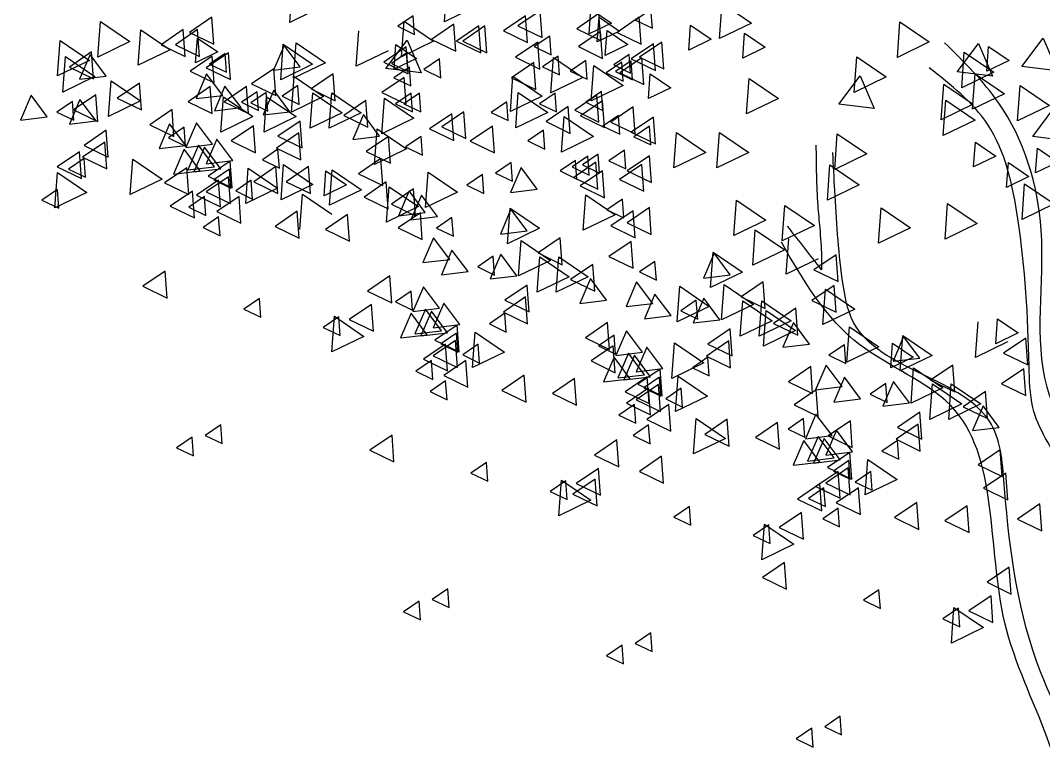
# Model space of a CAD drawing. Header units: millimetres. Extents: x 87938 to 265635, y 330093 to 434310.
# Drawn here: x 208396 to 211266, y 400804 to 402845 of the extents above; entities that cross this region are included whole.
import ezdxf

# ---------------------------------------------------------------- set-up
doc = ezdxf.new("R2010")
doc.units = ezdxf.units.MM

# ---------------------------------------------------------------- blocks, each defined once
blk = doc.blocks.new('A$C7FA71D6E')
for p, q in [((1189.5, 5036.3), (1196.9, 5135.7)), ((755.6, 5034.2), (760.7, 5103.8)), ((1961.4, 4989.1), (1968.7, 5088.5)), ((1968.7, 5088.5), (2051.1, 5032.4)), ((818.4, 5064.6), (755.6, 5034.2)), ((1279.3, 5079.7), (1189.5, 5036.3)), ((1595.4, 5002.1), (1600.5, 5071.7)), ((1600.5, 5071.7), (1658.2, 5032.4)), ((217.1, 4937), (224.4, 5036.4)), ((224.4, 5036.4), (306.8, 4980.4)), ((1068.7, 4938.1), (1076, 5037.5)), ((1076, 5037.5), (1158.4, 4981.5)), ((1658.2, 5032.4), (1595.4, 5002.1)), ((1618.1, 4979.4), (1623.2, 5049)), ((1623.2, 5049), (1680.9, 5009.8)), ((1875, 4956.8), (1880.1, 5026.3)), ((1880.1, 5026.3), (1937.8, 4987.1)), ((2051.1, 5032.4), (1961.4, 4989.1)), ((2460, 4936.2), (2467.3, 5035.6)), ((2467.3, 5035.6), (2549.7, 4979.6)), ((330.4, 4914.3), (337.8, 5013.7)), ((337.8, 5013.7), (420.2, 4957.7)), ((941.5, 4911.4), (948.8, 5010.8)), ((1680.9, 5009.8), (1618.1, 4979.4)), ((1640.7, 4941.7), (1645.9, 5011.2)), ((1645.9, 5011.2), (1703.5, 4972)), ((2026.1, 4934.1), (2031.2, 5003.7)), ((2031.2, 5003.7), (2088.9, 4964.5)), ((103.8, 4884.1), (111.1, 4983.5)), ((111.1, 4983.5), (193.5, 4927.5)), ((306.8, 4980.4), (217.1, 4937)), ((491.2, 4920.9), (496.3, 4990.5)), ((496.3, 4990.5), (554, 4951.3)), ((730, 4873.6), (737.3, 4973)), ((737.3, 4973), (819.7, 4917)), ((766.4, 4877.7), (773.8, 4977.1)), ((773.8, 4977.1), (856.2, 4921.1)), ((1025.3, 4904.8), (1085, 4984.6)), ((1048.4, 4903.1), (1053.5, 4972.7)), ((1053.5, 4972.7), (1111.2, 4933.5)), ((1158.4, 4981.5), (1068.7, 4938.1)), ((1085, 4984.6), (1124.2, 4893)), ((1703.5, 4972), (1640.7, 4941.7)), ((1937.8, 4987.1), (1875, 4956.8)), ((2549.7, 4979.6), (2460, 4936.2)), ((2628.2, 4895.3), (2687.9, 4975.1)), ((2687.9, 4975.1), (2727.1, 4883.5)), ((2710.7, 4897.5), (2715.8, 4967.1)), ((2715.8, 4967.1), (2773.5, 4927.8)), ((2809.5, 4910.4), (2869.2, 4990.2)), ((2869.2, 4990.2), (2908.4, 4898.6)), ((118.9, 4838.8), (126.2, 4938.2)), ((126.2, 4938.2), (208.6, 4882.2)), ((420.2, 4957.7), (330.4, 4914.3)), ((554, 4951.3), (491.2, 4920.9)), ((1031.3, 4954.8), (941.5, 4911.4)), ((2088.9, 4964.5), (2026.1, 4934.1)), ((2339.1, 4838), (2346.4, 4937.4)), ((2346.4, 4937.4), (2428.9, 4881.4)), ((2640.5, 4851.2), (2647.8, 4950.6)), ((2647.8, 4950.6), (2730.2, 4894.6)), ((193.5, 4927.5), (103.8, 4884.1)), ((819.7, 4917), (730, 4873.6)), ((856.2, 4921.1), (766.4, 4877.7)), ((1111.2, 4933.5), (1048.4, 4903.1)), ((1487.6, 4836.9), (1494.9, 4936.3)), ((1494.9, 4936.3), (1577.3, 4880.2)), ((1600.9, 4814.2), (1608.2, 4913.6)), ((1608.2, 4913.6), (1690.6, 4857.6)), ((2773.5, 4927.8), (2710.7, 4897.5)), ((2908.4, 4898.6), (2809.5, 4910.4)), ((208.6, 4882.2), (118.9, 4838.8)), ((760.2, 4783), (767.5, 4882.4)), ((767.5, 4882.4), (849.9, 4826.4)), ((1124.2, 4893), (1025.3, 4904.8)), ((1374.3, 4784), (1381.6, 4883.4)), ((1381.6, 4883.4), (1464, 4827.4)), ((1577.3, 4880.2), (1487.6, 4836.9)), ((1761.6, 4820.8), (1766.7, 4890.4)), ((1766.7, 4890.4), (1824.4, 4851.2)), ((2295.7, 4804.7), (2355.4, 4884.5)), ((2428.9, 4881.4), (2339.1, 4838)), ((2355.4, 4884.5), (2394.7, 4792.9)), ((2727.1, 4883.5), (2628.2, 4895.3)), ((2730.2, 4894.6), (2640.5, 4851.2)), ((2670.7, 4790.8), (2678, 4890.2)), ((2678, 4890.2), (2760.5, 4834.1)), ((247.3, 4770.8), (254.6, 4870.2)), ((254.6, 4870.2), (337.1, 4814.2)), ((1690.6, 4857.6), (1600.9, 4814.2)), ((1824.4, 4851.2), (1761.6, 4820.8)), ((2036.9, 4777.6), (2044.2, 4877)), ((2044.2, 4877), (2126.6, 4821)), ((2583.1, 4761.3), (2590.4, 4860.7)), ((2590.4, 4860.7), (2672.8, 4804.7)), ((2797.3, 4758.4), (2804.6, 4857.8)), ((2804.6, 4857.8), (2887.1, 4801.7)), ((562.5, 4726.6), (569.8, 4826)), ((569.8, 4826), (652.2, 4770)), ((683.3, 4726.6), (690.6, 4826)), ((690.6, 4826), (773.1, 4770)), ((849.9, 4826.4), (760.2, 4783)), ((813.1, 4737.7), (820.4, 4837.1)), ((820.4, 4837.1), (902.8, 4781)), ((866, 4737.7), (873.3, 4837.1)), ((873.3, 4837.1), (955.7, 4781)), ((1464, 4827.4), (1374.3, 4784)), ((1389.4, 4738.7), (1396.7, 4838.1)), ((1396.7, 4838.1), (1479.1, 4782.1)), ((2760.5, 4834.1), (2670.7, 4790.8)), ((337.1, 4814.2), (247.3, 4770.8)), ((1013.8, 4722.2), (1021.1, 4821.6)), ((1021.1, 4821.6), (1103.6, 4765.6)), ((2126.6, 4821), (2036.9, 4777.6)), ((2394.7, 4792.9), (2295.7, 4804.7)), ((2672.8, 4804.7), (2583.1, 4761.3)), ((2588.5, 4717.2), (2595.8, 4816.5)), ((2595.8, 4816.5), (2678.2, 4760.5)), ((2887.1, 4801.7), (2797.3, 4758.4)), ((2839.7, 4714.1), (2899.4, 4793.8)), ((652.2, 4770), (562.5, 4726.6)), ((773.1, 4770), (683.3, 4726.6)), ((902.8, 4781), (813.1, 4737.7)), ((955.7, 4781), (866, 4737.7)), ((1103.6, 4765.6), (1013.8, 4722.2)), ((1479.1, 4782.1), (1389.4, 4738.7)), ((1517.8, 4670.7), (1525.1, 4770.1)), ((1525.1, 4770.1), (1607.5, 4714.1)), ((2678.2, 4760.5), (2588.5, 4717.2)), ((993.1, 4636), (1000.4, 4735.4)), ((1000.4, 4735.4), (1082.8, 4679.4)), ((1607.5, 4714.1), (1517.8, 4670.7)), ((1832.9, 4626.5), (1840.2, 4725.9)), ((1840.2, 4725.9), (1922.7, 4669.9)), ((1953.8, 4626.5), (1961.1, 4725.9)), ((1961.1, 4725.9), (2043.5, 4669.9)), ((2284.3, 4622.1), (2291.6, 4721.5)), ((2291.6, 4721.5), (2374, 4665.4)), ((2938.7, 4702.2), (2839.7, 4714.1)), ((1082.8, 4679.4), (993.1, 4636)), ((2673.8, 4629), (2678.9, 4698.6)), ((2678.9, 4698.6), (2736.6, 4659.3)), ((2847.7, 4612.4), (2852.8, 4682)), ((2852.8, 4682), (2910.5, 4642.8)), ((307.8, 4551.8), (315.1, 4651.2)), ((315.1, 4651.2), (397.5, 4595.1)), ((1922.7, 4669.9), (1832.9, 4626.5)), ((2043.5, 4669.9), (1953.8, 4626.5)), ((2374, 4665.4), (2284.3, 4622.1)), ((2736.6, 4659.3), (2673.8, 4629)), ((631.8, 4526.2), (639.1, 4625.6)), ((639.1, 4625.6), (721.5, 4569.6)), ((730.9, 4536.7), (738.2, 4636.1)), ((738.2, 4636.1), (820.6, 4580)), ((866.9, 4521.6), (874.2, 4621)), ((874.2, 4621), (956.6, 4564.9)), ((2263.6, 4535.9), (2270.9, 4635.3)), ((2270.9, 4635.3), (2353.3, 4579.3)), ((2766.5, 4571.6), (2771.6, 4641.1)), ((2771.6, 4641.1), (2829.3, 4601.9)), ((2910.5, 4642.8), (2847.7, 4612.4)), ((96.2, 4514), (103.5, 4613.4)), ((103.5, 4613.4), (186, 4557.4)), ((397.5, 4595.1), (307.8, 4551.8)), ((852, 4548.1), (857.1, 4617.7)), ((857.1, 4617.7), (914.8, 4578.5)), ((1136.7, 4515.1), (1144, 4614.5)), ((1144, 4614.5), (1226.4, 4558.5)), ((2829.3, 4601.9), (2766.5, 4571.6)), ((721.5, 4569.6), (631.8, 4526.2)), ((820.6, 4580), (730.9, 4536.7)), ((914.8, 4578.5), (852, 4548.1)), ((956.6, 4564.9), (866.9, 4521.6)), ((1026.7, 4474.3), (1034, 4573.7)), ((1034, 4573.7), (1116.4, 4517.7)), ((2353.3, 4579.3), (2263.6, 4535.9)), ((2809.8, 4481.9), (2817.1, 4581.3)), ((2817.1, 4581.3), (2899.5, 4525.2)), ((186, 4557.4), (96.2, 4514)), ((783.8, 4453.6), (791.1, 4553)), ((791.1, 4553), (873.5, 4497)), ((1226.4, 4558.5), (1136.7, 4515.1)), ((1578.2, 4451.7), (1585.6, 4551.1)), ((1585.6, 4551.1), (1668, 4495)), ((2001.3, 4436.6), (2008.7, 4536)), ((2008.7, 4536), (2091.1, 4479.9)), ((1116.4, 4517.7), (1026.7, 4474.3)), ((1366.7, 4413.9), (1374, 4513.3)), ((1374, 4513.3), (1456.4, 4457.3)), ((2137.3, 4421.5), (2144.6, 4520.8)), ((2144.6, 4520.8), (2227.1, 4464.8)), ((2407.1, 4415), (2414.4, 4514.4)), ((2414.4, 4514.4), (2496.9, 4458.4)), ((2593.8, 4426.9), (2601.1, 4526.3)), ((2601.1, 4526.3), (2683.6, 4470.3)), ((2899.5, 4525.2), (2809.8, 4481.9)), ((1668, 4495), (1578.2, 4451.7)), ((2091.1, 4479.9), (2001.3, 4436.6)), ((1456.4, 4457.3), (1366.7, 4413.9)), ((2054.2, 4353.5), (2061.5, 4452.9)), ((2061.5, 4452.9), (2144, 4396.8)), ((2227.1, 4464.8), (2137.3, 4421.5)), ((2496.9, 4458.4), (2407.1, 4415)), ((2683.6, 4470.3), (2593.8, 4426.9)), ((1396.9, 4323.3), (1404.2, 4422.7)), ((1404.2, 4422.7), (1486.6, 4366.6)), ((2147.8, 4328.4), (2155.1, 4427.8)), ((2144, 4396.8), (2054.2, 4353.5)), ((1486.6, 4366.6), (1396.9, 4323.3)), ((1449.8, 4277.9), (1457.1, 4377.3)), ((1457.1, 4377.3), (1539.5, 4321.3)), ((1502.7, 4277.9), (1510, 4377.3)), ((1510, 4377.3), (1592.4, 4321.3)), ((1936.2, 4290.6), (1943.5, 4390)), ((1943.5, 4390), (2025.9, 4334)), ((2237.5, 4371.8), (2147.8, 4328.4)), ((2025.9, 4334), (1936.2, 4290.6)), ((1539.5, 4321.3), (1449.8, 4277.9)), ((1592.4, 4321.3), (1502.7, 4277.9)), ((1842.7, 4194.9), (1850, 4294.3)), ((1850, 4294.3), (1932.4, 4238.2)), ((1966.4, 4200), (1973.7, 4299.4)), ((1973.7, 4299.4), (2056.2, 4243.4)), ((2250.7, 4187.3), (2258, 4286.7)), ((2258, 4286.7), (2340.4, 4230.7)), ((2019.3, 4154.7), (2026.6, 4254.1)), ((2026.6, 4254.1), (2109.1, 4198)), ((2072.2, 4154.7), (2079.5, 4254.1)), ((2079.5, 4254.1), (2161.9, 4198)), ((1932.4, 4238.2), (1842.7, 4194.9)), ((2056.2, 4243.4), (1966.4, 4200)), ((2084.5, 4126.9), (2091.8, 4226.3)), ((2091.8, 4226.3), (2174.2, 4170.3)), ((2340.4, 4230.7), (2250.7, 4187.3)), ((873.5, 4110.8), (880.8, 4210.2)), ((880.8, 4210.2), (963.3, 4154.1)), ((2109.1, 4198), (2019.3, 4154.7)), ((2161.9, 4198), (2072.2, 4154.7)), ((2679.6, 4095), (2686.9, 4194.3)), ((2736.3, 4133.5), (2741.4, 4203)), ((2741.4, 4203), (2799.1, 4163.8)), ((1268.5, 4066.5), (1275.8, 4165.9)), ((1275.8, 4165.9), (1358.2, 4109.8)), ((2174.2, 4170.3), (2084.5, 4126.9)), ((2318.7, 4081.6), (2326, 4181)), ((2326, 4181), (2408.4, 4124.9)), ((2799.1, 4163.8), (2736.3, 4133.5)), ((963.3, 4154.1), (873.5, 4110.8)), ((1827.6, 4036.2), (1834.9, 4135.6)), ((1834.9, 4135.6), (1917.3, 4079.6)), ((2441.6, 4065.5), (2446.7, 4135.1)), ((2446.7, 4135.1), (2504.4, 4095.9)), ((2468, 4057.2), (2475.4, 4156.6)), ((2475.4, 4156.6), (2557.8, 4100.6)), ((2769.3, 4138.3), (2679.6, 4095)), ((1358.2, 4109.8), (1268.5, 4066.5)), ((2408.4, 4124.9), (2318.7, 4081.6)), ((1917.3, 4079.6), (1827.6, 4036.2)), ((2504.4, 4095.9), (2441.6, 4065.5)), ((2557.8, 4100.6), (2468, 4057.2)), ((2498.3, 3966.5), (2505.6, 4065.9)), ((2505.6, 4065.9), (2588, 4009.9)), ((1838, 3943.2), (1845.3, 4042.6)), ((1845.3, 4042.6), (1927.7, 3986.6)), ((2551.2, 3921.2), (2558.5, 4020.6)), ((2558.5, 4020.6), (2640.9, 3964.6)), ((2604, 3921.2), (2611.3, 4020.6)), ((2611.3, 4020.6), (2693.8, 3964.6)), ((2588, 4009.9), (2498.3, 3966.5)), ((1927.7, 3986.6), (1838, 3943.2)), ((2640.9, 3964.6), (2551.2, 3921.2)), ((2693.8, 3964.6), (2604, 3921.2)), ((1888, 3824.8), (1895.3, 3924.2)), ((1895.3, 3924.2), (1977.7, 3868.1)), ((1977.7, 3868.1), (1888, 3824.8)), ((2369.8, 3709.7), (2377.1, 3809.1)), ((2377.1, 3809.1), (2459.6, 3753.1)), ((1510.3, 3651), (1517.6, 3750.4)), ((1517.6, 3750.4), (1600, 3694.4)), ((2459.6, 3753.1), (2369.8, 3709.7)), ((1600, 3694.4), (1510.3, 3651)), ((2079.8, 3527.8), (2087.1, 3627.2)), ((2087.1, 3627.2), (2169.5, 3571.1)), ((2169.5, 3571.1), (2079.8, 3527.8)), ((2611.6, 3294.3), (2618.9, 3393.7)), ((2618.9, 3393.7), (2701.3, 3337.7)), ((2701.3, 3337.7), (2611.6, 3294.3))]:
    blk.add_line(p, q)
for points in [[(1101.9, 5053.1), (1058.3, 5023.5), (1105.8, 5000.5)], [(1417.2, 5053.1), (1354.9, 5010.7), (1422.8, 4977.9)], [(1457.7, 5066.7), (1395.4, 5024.3), (1463.2, 4991.5)], [(1623, 5058.8), (1560.7, 5016.4), (1628.5, 4983.6)], [(1768.8, 5070.3), (1725.1, 5040.6), (1772.7, 5017.7)], [(536.9, 5048.5), (474.5, 5006.1), (542.4, 4973.3)], [(1215.4, 5029), (1153, 4986.6), (1220.9, 4953.8)], [(1285.8, 5024.5), (1223.4, 4982.1), (1291.3, 4949.3)], [(1302.9, 5024.5), (1240.6, 4982.1), (1308.5, 4949.3)], [(1736.1, 5048.7), (1673.7, 5006.4), (1741.6, 4973.5)], [(456.9, 5014.2), (394.5, 4971.8), (462.4, 4939)], [(496.9, 5014.2), (434.5, 4971.8), (502.4, 4939)], [(1484.9, 4996), (1441.2, 4966.3), (1488.7, 4943.3)], [(1627.4, 5008.7), (1565.1, 4966.4), (1633, 4933.5)], [(784.6, 4909.6), (739.4, 4969.9), (709.7, 4900.6)], [(1082.2, 4965.6), (1019.8, 4923.2), (1087.7, 4890.4)], [(1451.5, 4978.8), (1389.2, 4936.4), (1457.1, 4903.6)], [(1776.1, 4974.5), (1713.7, 4932.1), (1781.6, 4899.3)], [(1799.1, 4979.3), (1736.8, 4936.9), (1804.7, 4904.1)], [(199.7, 4951.4), (137.3, 4909), (205.2, 4876.2)], [(240.6, 4883.8), (195.5, 4944.1), (165.8, 4874.8)], [(538.2, 4939.8), (475.9, 4897.4), (543.8, 4864.6)], [(583.6, 4949), (521.2, 4906.7), (589.1, 4873.8)], [(573.8, 4947.1), (530.1, 4917.5), (577.7, 4894.5)], [(1084.2, 4949), (1040.5, 4919.3), (1088, 4896.3)], [(1508, 4939.8), (1464.4, 4910.1), (1511.9, 4887.1)], [(1707.8, 4944.5), (1664.2, 4914.9), (1711.7, 4891.9)], [(1091, 4909), (1047.3, 4879.3), (1094.8, 4856.3)], [(1091, 4909), (1047.3, 4879.3), (1094.8, 4856.3)], [(1175.6, 4931.8), (1132, 4902.1), (1179.5, 4879.2)], [(1440.1, 4921.7), (1377.8, 4879.3), (1445.6, 4846.5)], [(1585.9, 4927.5), (1542.2, 4897.8), (1589.7, 4874.8)], [(1687, 4922.5), (1643.4, 4892.8), (1690.9, 4869.9)], [(1712.9, 4926.1), (1669.3, 4896.4), (1716.8, 4873.5)], [(1743.5, 4935.3), (1681.2, 4892.9), (1749, 4860.1)], [(567.4, 4829.6), (522.2, 4889.9), (492.5, 4820.6)], [(711, 4904.2), (648.6, 4861.8), (716.5, 4829)], [(877.7, 4890), (815.3, 4847.6), (883.2, 4814.8)], [(1076.5, 4879.9), (1014.1, 4837.5), (1082, 4804.7)], [(333.7, 4864.2), (271.4, 4821.8), (339.3, 4789)], [(532.5, 4854.1), (470.2, 4811.7), (538, 4778.9)], [(618.8, 4795.3), (573.7, 4855.6), (544, 4786.3)], [(634.1, 4854.2), (571.7, 4811.8), (639.6, 4779)], [(778, 4857.2), (734.4, 4827.5), (781.9, 4804.5)], [(74.9, 4769.5), (29.7, 4829.9), (0, 4760.6)], [(211.1, 4831.4), (148.7, 4789), (216.6, 4756.2)], [(663.7, 4840), (620.1, 4810.4), (667.6, 4787.4)], [(689.7, 4838.1), (646, 4808.5), (693.6, 4785.5)], [(756, 4783.9), (710.8, 4844.2), (681.1, 4774.9)], [(1096.2, 4836), (1052.5, 4806.3), (1100.1, 4783.3)], [(1119.1, 4836), (1075.4, 4806.3), (1122.9, 4783.3)], [(1500.1, 4836), (1456.5, 4806.4), (1504, 4783.4)], [(1617.3, 4830.2), (1555, 4787.9), (1622.8, 4755)], [(1629.6, 4840.3), (1586, 4810.6), (1633.5, 4787.7)], [(1629.6, 4840.3), (1586, 4810.6), (1633.5, 4787.7)], [(145.7, 4812.3), (102.1, 4782.7), (149.6, 4759.7)], [(212, 4758.1), (166.9, 4818.4), (137.2, 4749.1)], [(969.2, 4815.7), (906.8, 4773.3), (974.7, 4740.5)], [(1364.2, 4811.8), (1320.6, 4782.1), (1368.1, 4759.2)], [(1536.7, 4798.4), (1474.4, 4756.1), (1542.3, 4723.2)], [(1633.2, 4814.5), (1570.8, 4772.1), (1638.7, 4739.3)], [(1718.9, 4797.3), (1656.5, 4754.9), (1724.4, 4722.1)], [(425.2, 4789.9), (362.8, 4747.5), (430.7, 4714.7)], [(1007.5, 4715.3), (962.3, 4775.6), (932.6, 4706.3)], [(1209.8, 4778), (1147.4, 4735.6), (1215.3, 4702.8)], [(1244.1, 4783.7), (1181.7, 4741.3), (1249.6, 4708.5)], [(1677.3, 4773.2), (1633.7, 4743.5), (1681.2, 4720.5)], [(1776.1, 4768.7), (1713.7, 4726.4), (1781.6, 4693.5)], [(463.6, 4689.5), (418.4, 4749.9), (388.7, 4680.6)], [(458.9, 4740.1), (415.2, 4710.4), (462.7, 4687.5)], [(538.8, 4692.4), (493.6, 4752.8), (463.9, 4683.5)], [(653.8, 4744.2), (591.5, 4701.8), (659.4, 4669)], [(784.6, 4757.7), (722.2, 4715.3), (790.1, 4682.5)], [(1324.1, 4743.7), (1261.8, 4701.3), (1329.7, 4668.5)], [(1764.4, 4743.2), (1720.7, 4713.6), (1768.2, 4690.6)], [(240.6, 4731.9), (178.3, 4689.5), (246.1, 4656.7)], [(596, 4646.7), (550.8, 4707.1), (521.1, 4637.8)], [(780.5, 4724.2), (718.2, 4681.9), (786.1, 4649.1)], [(1032.4, 4714.7), (970.1, 4672.3), (1038, 4639.5)], [(1124.2, 4714.7), (1080.5, 4685), (1128, 4662)], [(1467.1, 4731.8), (1423.5, 4702.1), (1471, 4679.2)], [(236.6, 4698.5), (174.2, 4656.1), (242.1, 4623.3)], [(504.5, 4618.1), (459.3, 4678.5), (429.6, 4609.2)], [(544.5, 4629.6), (499.3, 4689.9), (469.7, 4620.6)], [(561.7, 4623.8), (516.5, 4684.2), (486.8, 4614.9)], [(722.4, 4678.6), (678.8, 4648.9), (726.3, 4625.9)], [(165.4, 4671.4), (103, 4629), (170.9, 4596.2)], [(178.4, 4652.8), (134.8, 4623.1), (182.3, 4600.1)], [(1010.6, 4652.3), (948.3, 4609.9), (1016.2, 4577.1)], [(1591.6, 4658.9), (1547.9, 4629.2), (1595.5, 4606.2)], [(1620.2, 4664.6), (1576.5, 4634.9), (1624, 4612)], [(1694.5, 4676), (1650.8, 4646.4), (1698.4, 4623.4)], [(1764.6, 4660.2), (1702.3, 4617.8), (1770.2, 4585)], [(466.7, 4626.5), (404.3, 4584.1), (472.2, 4551.3)], [(588.5, 4645.3), (526.2, 4602.9), (594.1, 4570.1)], [(586.1, 4622.5), (542.4, 4592.8), (590, 4569.8)], [(716.7, 4629.9), (654.4, 4587.5), (722.2, 4554.7)], [(808.2, 4629.9), (745.8, 4587.5), (813.7, 4554.7)], [(1376.3, 4641.7), (1332.6, 4612), (1380.1, 4589.1)], [(1449.3, 4566.6), (1404.2, 4627), (1374.5, 4557.7)], [(1557.3, 4647.4), (1513.6, 4617.8), (1561.2, 4594.8)], [(1614.3, 4642.2), (1552, 4599.8), (1619.9, 4567)], [(1743.1, 4635.9), (1680.7, 4593.6), (1748.6, 4560.8)], [(583.7, 4601.7), (521.4, 4559.3), (589.3, 4526.5)], [(1296.2, 4607.4), (1252.6, 4577.7), (1300.1, 4554.8)], [(1632.8, 4617.9), (1570.4, 4575.6), (1638.3, 4542.8)], [(103.5, 4565.7), (59.9, 4536.1), (107.4, 4513.1)], [(555.9, 4592), (493.6, 4549.6), (561.5, 4516.8)], [(647.5, 4591.5), (603.8, 4561.9), (651.4, 4538.9)], [(1026.3, 4587.1), (964, 4544.7), (1031.8, 4511.9)], [(1102.9, 4567.4), (1040.5, 4525), (1108.4, 4492.2)], [(482.4, 4561.3), (420, 4518.9), (487.9, 4486.1)], [(516, 4545.8), (472.4, 4516.1), (519.9, 4493.2)], [(613.1, 4546.2), (550.7, 4503.9), (618.6, 4471.1)], [(1135.5, 4501.3), (1090.3, 4561.6), (1060.6, 4492.3)], [(1169.8, 4489.8), (1124.6, 4550.2), (1094.9, 4480.9)], [(1688.8, 4538.9), (1645.1, 4509.2), (1692.6, 4486.2)], [(1421.3, 4449.8), (1376.1, 4510.2), (1346.4, 4440.9)], [(1764.3, 4515.1), (1701.9, 4472.7), (1769.8, 4439.9)], [(556, 4488.7), (512.4, 4459), (559.9, 4436)], [(776.5, 4504.6), (714.1, 4462.3), (782, 4429.5)], [(917.7, 4495.7), (855.4, 4453.3), (923.2, 4420.5)], [(1121.8, 4500.5), (1059.5, 4458.2), (1127.3, 4425.3)], [(1210.5, 4487.4), (1166.9, 4457.7), (1214.4, 4434.8)], [(1718.9, 4505.9), (1656.5, 4463.5), (1724.4, 4430.7)], [(1204.1, 4369.8), (1158.9, 4430.2), (1129.2, 4360.9)], [(1514.4, 4430.2), (1452.1, 4387.8), (1519.9, 4355)], [(1713.2, 4420.2), (1650.8, 4377.8), (1718.7, 4345)], [(1255.5, 4335.5), (1210.4, 4395.9), (1180.7, 4326.6)], [(1326.4, 4378.4), (1282.8, 4348.7), (1330.3, 4325.8)], [(1392.7, 4324.1), (1347.6, 4384.5), (1317.9, 4315.2)], [(1780, 4364.1), (1736.4, 4334.5), (1783.9, 4311.5)], [(1990.8, 4326.6), (1945.7, 4386.9), (1916, 4317.6)], [(2288.4, 4382.6), (2226.1, 4340.2), (2293.9, 4307.4)], [(405.6, 4336.7), (343.3, 4294.3), (411.1, 4261.5)], [(1605.9, 4355.9), (1543.5, 4313.6), (1611.4, 4280.8)], [(1036.1, 4323.4), (973.7, 4281), (1041.6, 4248.2)], [(1644.2, 4255.5), (1599.1, 4315.9), (1569.4, 4246.6)], [(1773.6, 4246.6), (1728.4, 4306.9), (1698.8, 4237.6)], [(2083.9, 4307), (2021.6, 4264.6), (2089.5, 4231.8)], [(1095.6, 4280.4), (1051.9, 4250.7), (1099.5, 4227.7)], [(1175.5, 4232.7), (1130.3, 4293.1), (1100.7, 4223.8)], [(1421.3, 4297.9), (1358.9, 4255.6), (1426.8, 4222.8)], [(2282.7, 4296.9), (2220.3, 4254.5), (2288.2, 4221.7)], [(670.4, 4260.1), (626.7, 4230.4), (674.2, 4207.5)], [(1417.2, 4264.5), (1354.9, 4222.1), (1422.8, 4189.3)], [(1825.1, 4212.3), (1779.9, 4272.6), (1750.2, 4203.3)], [(1895.9, 4255.1), (1852.3, 4225.4), (1899.8, 4202.5)], [(1962.2, 4200.8), (1917.1, 4261.2), (1887.4, 4191.9)], [(984.6, 4243.4), (922.3, 4201), (990.2, 4168.2)], [(1181.2, 4169.8), (1136.1, 4230.2), (1106.4, 4160.9)], [(1198.4, 4164.1), (1153.2, 4224.5), (1123.5, 4155.2)], [(1232.7, 4187), (1187.5, 4247.3), (1157.8, 4178)], [(2175.4, 4232.7), (2113, 4190.3), (2180.9, 4157.5)], [(893.3, 4208.7), (849.6, 4179), (897.2, 4156)], [(1141.2, 4158.4), (1096.1, 4218.8), (1066.4, 4149.5)], [(1359.1, 4218.8), (1315.5, 4189.2), (1363, 4166.2)], [(1647.3, 4192.6), (1585, 4150.2), (1652.9, 4117.4)], [(2213.7, 4132.3), (2168.6, 4192.6), (2138.9, 4123.3)], [(1225.3, 4185.6), (1162.9, 4143.2), (1230.8, 4110.4)], [(1222.8, 4162.7), (1179.2, 4133.1), (1226.7, 4110.1)], [(1745, 4109.4), (1699.9, 4169.8), (1670.2, 4100.5)], [(1990.8, 4174.7), (1928.5, 4132.3), (1996.3, 4099.5)], [(1220.5, 4142), (1158.1, 4099.6), (1226, 4066.8)], [(1665.1, 4157.1), (1621.5, 4127.4), (1669, 4104.5)], [(1986.8, 4141.2), (1924.4, 4098.9), (1992.3, 4066.1)], [(2522.7, 4093.1), (2477.5, 4153.5), (2447.8, 4084.2)], [(2820.2, 4149.2), (2757.9, 4106.8), (2825.8, 4074)], [(1192.7, 4132.2), (1130.3, 4089.8), (1198.2, 4057)], [(1284.2, 4131.8), (1240.6, 4102.1), (1288.1, 4079.2)], [(1663, 4127.4), (1600.7, 4085), (1668.6, 4052.2)], [(1750.8, 4046.6), (1705.6, 4106.9), (1675.9, 4037.6)], [(1802.2, 4063.7), (1757, 4124.1), (1727.3, 4054.8)], [(2311.9, 4130.7), (2268.2, 4101), (2315.7, 4078)], [(1152.8, 4086.1), (1109.1, 4056.4), (1156.6, 4033.4)], [(1249.8, 4086.5), (1187.5, 4044.1), (1255.3, 4011.3)], [(1710.7, 4035.1), (1665.6, 4095.5), (1635.9, 4026.2)], [(1767.9, 4040.8), (1722.7, 4101.2), (1693, 4031.9)], [(1928.6, 4095.6), (1885, 4065.9), (1932.5, 4042.9)], [(1794.8, 4062.3), (1732.4, 4019.9), (1800.3, 3987.1)], [(2216.9, 4069.3), (2154.5, 4026.9), (2222.4, 3994.1)], [(2305.4, 4013.1), (2260.3, 4073.5), (2230.6, 4004.2)], [(2615.8, 4073.5), (2553.4, 4031.1), (2621.3, 3998.3)], [(2814.5, 4063.4), (2752.2, 4021.1), (2820.1, 3988.2)], [(1192.8, 4028.9), (1149.1, 3999.3), (1196.6, 3976.3)], [(1413.2, 4044.9), (1350.8, 4002.5), (1418.7, 3969.7)], [(1554.4, 4035.9), (1492.1, 3993.6), (1560, 3960.7)], [(1758.5, 4040.8), (1696.2, 3998.4), (1764.1, 3965.6)], [(1790, 4018.7), (1727.6, 3976.3), (1795.5, 3943.5)], [(1792.3, 4039.4), (1748.7, 4009.8), (1796.2, 3986.8)], [(2356.9, 3978.8), (2311.7, 4039.2), (2282, 3969.9)], [(2427.7, 4021.7), (2384.1, 3992), (2431.6, 3969)], [(2494.1, 3967.4), (2448.9, 4027.8), (2419.2, 3958.5)], [(1762.2, 4009), (1699.8, 3966.6), (1767.7, 3933.8)], [(1853.7, 4008.5), (1810.1, 3978.9), (1857.6, 3955.9)], [(2232.5, 4004.1), (2170.2, 3961.7), (2238.1, 3928.9)], [(2707.2, 3999.2), (2644.9, 3956.8), (2712.7, 3924)], [(1722.3, 3962.8), (1678.6, 3933.1), (1726.1, 3910.2)], [(1819.3, 3963.2), (1757, 3920.9), (1824.9, 3888.1)], [(2276.9, 3876), (2231.7, 3936.3), (2202, 3867)], [(2522.6, 3941.2), (2460.3, 3898.8), (2528.2, 3866)], [(2745.6, 3898.8), (2700.4, 3959.2), (2670.7, 3889.9)], [(561.8, 3905.8), (518.1, 3876.1), (565.6, 3853.2)], [(1762.3, 3905.7), (1718.6, 3876), (1766.1, 3853)], [(1982.7, 3921.6), (1920.3, 3879.3), (1988.2, 3846.4)], [(2123.9, 3912.7), (2061.6, 3870.3), (2129.5, 3837.5)], [(2196.9, 3923.7), (2153.3, 3894), (2200.8, 3871)], [(2328.1, 3917.5), (2265.7, 3875.1), (2333.6, 3842.3)], [(2518.6, 3907.8), (2456.2, 3865.4), (2524.1, 3832.6)], [(1042.3, 3877), (980, 3834.6), (1047.9, 3801.8)], [(2334, 3830.3), (2288.9, 3890.6), (2259.2, 3821.3)], [(481.7, 3871.5), (438.1, 3841.9), (485.6, 3818.9)], [(1672.8, 3863.7), (1610.4, 3821.3), (1678.3, 3788.5)], [(2242.6, 3801.7), (2197.4, 3862), (2167.7, 3792.7)], [(2282.6, 3813.1), (2237.4, 3873.5), (2207.7, 3804.2)], [(2299.7, 3807.4), (2254.6, 3867.8), (2224.9, 3798.5)], [(2460.5, 3862.1), (2416.8, 3832.4), (2464.3, 3809.5)], [(1798.6, 3817.9), (1736.2, 3775.6), (1804.1, 3742.7)], [(2326.6, 3828.8), (2264.2, 3786.5), (2332.1, 3753.7)], [(2748.7, 3835.9), (2686.3, 3793.5), (2754.2, 3760.7)], [(1307.1, 3800.4), (1263.4, 3770.7), (1311, 3747.7)], [(2324.1, 3806), (2280.5, 3776.3), (2328, 3753.4)], [(1621.4, 3783.7), (1559, 3741.3), (1626.9, 3708.5)], [(2294, 3775.5), (2231.6, 3733.1), (2299.5, 3700.3)], [(2321.8, 3785.3), (2259.5, 3742.9), (2327.3, 3710.1)], [(2385.6, 3775.1), (2341.9, 3745.4), (2389.4, 3722.4)], [(2764.4, 3770.7), (2702, 3728.3), (2769.9, 3695.5)], [(1530, 3748.9), (1486.4, 3719.3), (1533.9, 3696.3)], [(1611.9, 3753.7), (1549.5, 3711.3), (1617.4, 3678.5)], [(2242.3, 3740.4), (2180, 3698), (2247.8, 3665.2)], [(2254.1, 3729.4), (2210.4, 3699.7), (2258, 3676.7)], [(2351.2, 3729.8), (2288.8, 3687.4), (2356.7, 3654.6)], [(1876.6, 3677.1), (1832.9, 3647.4), (1880.5, 3624.5)], [(2514.5, 3688.2), (2452.2, 3645.8), (2520.1, 3613)], [(2655.8, 3679.2), (2593.4, 3636.8), (2661.3, 3604)], [(2859.9, 3684.1), (2797.5, 3641.7), (2865.4, 3608.9)], [(2190.9, 3660.4), (2128.5, 3618), (2196.4, 3585.2)], [(2294.1, 3672.2), (2250.5, 3642.6), (2298, 3619.6)], [(2099.5, 3625.7), (2055.9, 3596), (2103.4, 3573)], [(2143.7, 3520.3), (2081.3, 3477.9), (2149.2, 3445.1)], [(2774.1, 3506.9), (2711.8, 3464.6), (2779.7, 3431.7)], [(1198.5, 3446.1), (1154.8, 3416.4), (1202.3, 3393.4)], [(2408.4, 3443.6), (2364.8, 3414), (2412.3, 3391)], [(2722.7, 3426.9), (2660.3, 3384.6), (2728.2, 3351.7)], [(1118.5, 3411.8), (1074.8, 3382.1), (1122.3, 3359.2)], [(2631.4, 3392.2), (2587.7, 3362.5), (2635.2, 3339.6)], [(1768, 3322.8), (1724.3, 3293.1), (1771.9, 3270.2)], [(1688, 3288.5), (1644.3, 3258.8), (1691.8, 3235.9)], [(2299.8, 3089.4), (2256.2, 3059.7), (2303.7, 3036.7)], [(2219.8, 3055.1), (2176.1, 3025.4), (2223.7, 3002.4)]]:
    blk.add_lwpolyline(points, close=True)
for points in [[(3168.5, 3299.9), (3032.9, 3706.6), (2880.3, 4011.5), (2863.4, 4452.1), (2744.8, 4807.9), (2592.2, 4977.3)], [(3105, 3250.8), (3015, 3600.1), (2925, 3785.3), (2840.3, 3954.6), (2829.7, 4071.1), (2797.9, 4483.9), (2713.2, 4748.5), (2549.1, 4907.3)], [(2231.5, 4690.3), (2236.8, 4520.9), (2242.1, 4457.4), (2247.4, 4378), (2247.4, 4341)], [(3046.7, 2859.1), (2861.5, 3213.7), (2760.9, 3727.1), (2723.8, 3907), (2337.4, 4192.8), (2305.6, 4314.5), (2284.4, 4563.3), (2279.1, 4669.1)], [(2247.4, 4341), (2152.1, 4462.7)]]:
    blk.add_spline(points, degree=3)
blk.add_open_spline([(2924.6, 0), (2927.1, 1255.5), (2946.9, 1927.6), (3041.6, 2748.5), (2692.9, 3420.9), (2762, 3947.5), (2310.2, 4114.3), (2196.4, 4311.3), (2134.6, 4418.2)], degree=3, knots=[1.345897, 1.345897, 1.345897, 1.345897, 2.291823, 4.078313, 4.547484, 5.407287, 5.825072, 6.320983, 6.320983, 6.320983, 6.320983])

msp = doc.modelspace()

# ---------------------------------------------------------------- block references
msp.add_blockref('A$C7FA71D6E', (208396, 397805.4))

doc.saveas('drawing.dxf')
